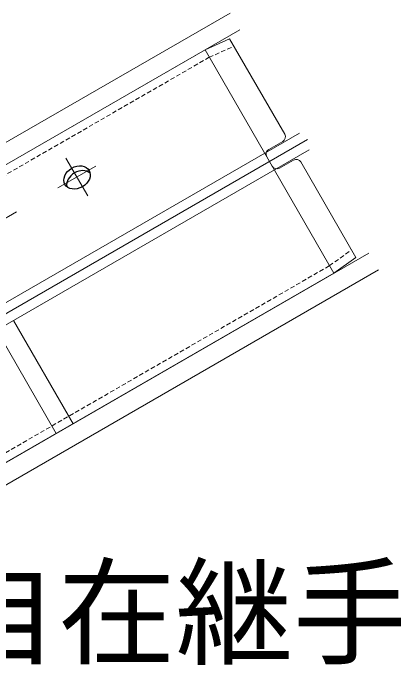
# Model space of a CAD drawing. Units: millimetres, scale not verified. Extents: x -4200 to 4200, y -2970 to 2970.
# Drawn here: x 164.1 to 376.8, y -2177.1 to -1813 of the extents above; entities that cross this region are included whole.
import ezdxf
from ezdxf.enums import TextEntityAlignment as Align

# ---------------------------------------------------------------- set-up
doc = ezdxf.new("R2010")
doc.units = ezdxf.units.MM
doc.header["$LTSCALE"] = 10
doc.linetypes.add('USER1', pattern=[50.8, 31.75, -6.35, 6.35, -6.35])
doc.linetypes.add('USER2', pattern=[0.375, 0.25, -0.125])
for name, color, linetype, lineweight in [('0-2_D-BMK', 2, 'USER1', 13), ('0-4_0', 7, 'Continuous', 25), ('0-6_D-STR3', 3, 'Continuous', 13), ('0-A_D-STR-TXT', 7, 'Continuous', 13), ('0-B_D-STR2', 7, 'Continuous', 13)]:
    doc.layers.add(name, color=color, linetype=linetype, lineweight=lineweight)
doc.styles.add('ＭＳ ゴシック', font='')
doc.styles.get('ＭＳ ゴシック').set_extended_font_data('MS Gothic')

msp = doc.modelspace()

# ---------------------------------------------------------------- linework, layer by layer
at = {"layer": '0-2_D-BMK'}
for p, q in [((328.47, -1883.62), (-33.84, -2092.8)), ((193.59, -1893.96), (205.79, -1915.1)), ((210.25, -1898.43), (189.12, -1910.63)), ((166.09, -1923.93), (144.96, -1936.13))]:
    msp.add_line(p, q, dxfattribs=at)
at = {"layer": '0-4_0'}
msp.add_ellipse((199.82, -1904.77), major_axis=(-6.76, -3.9), ratio=0.765578, dxfattribs=at)
msp.add_ellipse((201.38, -1907.45), major_axis=(-6.76, -3.9), ratio=0.765578, start_param=3.404432, end_param=6.020346, dxfattribs=at)
at = {"layer": '0-6_D-STR3'}
for p, q in [((271.27, -1833.51), (285.01, -1827.31)), ((315.76, -1880.57), (285.01, -1827.31)), ((271.27, -1833.51), (-10.36, -1996.11)), ((343.27, -1958.21), (271.27, -1833.51)), ((314.66, -1884.66), (306.86, -1889.16)), ((320.66, -1895.06), (312.86, -1899.56)), ((355.51, -1949.41), (324.76, -1896.15)), ((343.27, -1958.21), (355.51, -1949.41)), ((343.27, -1958.21), (61.64, -2120.81))]:
    msp.add_line(p, q, dxfattribs=at)
at = {"layer": '0-6_D-STR3', "linetype": 'USER2'}
for p, q in [((273.46, -1837.78), (287.42, -1831.48)), ((273.67, -1837.66), (-7.96, -2000.26)), ((340.66, -1954.18), (353.09, -1945.24)), ((340.66, -1954.18), (59.24, -2116.66))]:
    msp.add_line(p, q, dxfattribs=at)
at = {"layer": '0-6_D-STR3'}
for centre, start, end in [((313.16, -1882.07), 300, 30), ((308.36, -1891.76), 120, 210), ((322.16, -1897.65), 30, 120), ((311.36, -1896.96), 210, 300)]:
    msp.add_arc(centre, 3, start, end, dxfattribs=at)
at = {"layer": '0-B_D-STR2'}
for p, q in [((285.23, -1812.95), (-27.4, -1993.44)), ((290.63, -1822.3), (-22, -2002.8)), ((329.34, -1889.35), (16.71, -2069.85)), ((362.65, -1947.05), (50.03, -2127.54)), ((368.05, -1956.4), (55.43, -2136.9)), ((197.6, -2042.34), (164.28, -1984.65)), ((188.24, -2047.74), (154.93, -1990.05))]:
    msp.add_line(p, q, dxfattribs=at)
msp.add_lwpolyline([(323.94, -1880), (11.31, -2060.49), (16.71, -2069.85)], dxfattribs=at)

# ---------------------------------------------------------------- texts
at = {"layer": '0-A_D-STR-TXT', "style": 'ＭＳ ゴシック'}
msp.add_text('自在継手ボルト', height=48.09, dxfattribs=at).set_placement((123.58, -2186.2), align=Align.BOTTOM_LEFT)

doc.saveas('drawing.dxf')
